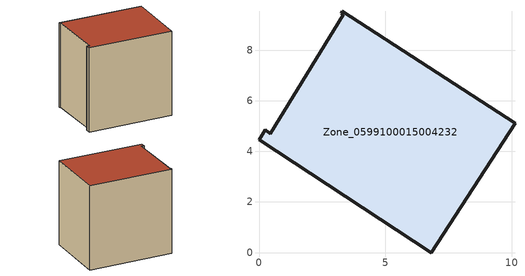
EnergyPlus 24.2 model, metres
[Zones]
Zone_0599100015004232
 floor ground (C_G): 6.81,0 0,4.47 0.25,4.86 0.46,4.71 3.33,9.42 3.25,9.47 3.3,9.54 10.14,5.12 z0.8
 wall outside (C_F): 3.33,9.42 0.46,4.71 0.25,4.86 0,4.47 6.81,0 10.14,5.12 3.3,9.54 3.25,9.47 3.33,9.42 z0.8:8.97
 roof outside (C_R): 0,4.47 6.81,0 10.14,5.12 3.3,9.54 3.25,9.47 3.33,9.42 0.46,4.71 0.25,4.86 z8.97
[BUILDING]
Pand.0599100015004232: North Axis=0; Terrain=City; Loads Convergence Tolerance Value=0.04; Temperature Convergence Tolerance Value=0.4; Solar Distribution=FullExterior; Maximum Number of Warmup Days=25; Minimum Number of Warmup Days=1
[Site:Location]
Rotterdam.The.Hague.AP_ZH_NLD Design_Conditions: Latitude=51.96; Longitude=4.45; Time Zone=1; Elevation=-4.5
[SITE:GROUNDTEMPERATURE:BUILDINGSURFACE]
18, 18, 18, 18, 18, 18, 18, 18, 18, 18, 18, 18
[MATERIAL] Thermal Absorptance=0.9; Solar Absorptance=0.7; Visible Absorptance=0.7
Name | Roughness | Thickness | Conductivity | Density | Specific Heat
G.TI.1965-1974 | MediumSmooth | 0.15 | 0.882353 | 540 | 1210
F.TI.1965-1974 | Rough | 0.3 | 0.697674 | 1920 | 840
R.TI.1965-1974 | MediumRough | 0.2 | 0.232558 | 1500 | 1000
[CONSTRUCTION]
C_G: G.TI.1965-1974
C_F: F.TI.1965-1974
C_R: R.TI.1965-1974
[ZONE]
Zone_0599100015004232: Type=1; Multiplier=1; Ceiling Height=Autocalculate; Volume=Autocalculate; Floor Area=autocalculate; Part of Total Floor Area=Yes
[ZONEINFILTRATION:DESIGNFLOWRATE]
Infil_Zone_0599100015004232: Zone or ZoneList or Space or SpaceList=Zone_0599100015004232; Schedule=AlwaysOn; Design Flow Rate Calculation Method=Flow/Area; Flow Rate per Floor Area=0.003; Constant Term Coefficient=1; Temperature Term Coefficient=0; Velocity Term Coefficient=0; Velocity Squared Term Coefficient=0
[HVACTEMPLATE:ZONE:IDEALLOADSAIRSYSTEM]
Zone_0599100015004232: Maximum Heating Supply Air Temperature=50; Minimum Cooling Supply Air Temperature=13; Maximum Heating Supply Air Humidity Ratio=0.0156; Minimum Cooling Supply Air Humidity Ratio=0.0077; Heating Limit=NoLimit; Cooling Limit=NoLimit; Dehumidification Control Type=ConstantSensibleHeatRatio; Cooling Sensible Heat Ratio=0.7; Dehumidification Setpoint=60; Humidification Control Type=None; Humidification Setpoint=30; Outdoor Air Method=None; Outdoor Air Flow Rate per Person=0.00944; Outdoor Air Flow Rate per Zone Floor Area=0; Outdoor Air Flow Rate per Zone=0; Demand Controlled Ventilation Type=None; Outdoor Air Economizer Type=NoEconomizer; Heat Recovery Type=None; Sensible Heat Recovery Effectiveness=0.7; Latent Heat Recovery Effectiveness=0.65
[ZONECONTROL:THERMOSTAT]
ThermostatControl_Zone_0599100015004232: Zone or ZoneList=Zone_0599100015004232; Control Type Schedule=DualSetpointControlType; Control 1=Thermostat_Zone_0599100015004232; Temperature Difference Between Cutout And Setpoint=0
[THERMOSTATSETPOINT:DUALSETPOINT]
Thermostat_Zone_0599100015004232: Heating Setpoint Temperature Schedule=HeatingSetpoint_Zone_0599100015004232; Cooling Setpoint Temperature Schedule=CoolingSetpoint_Zone_0599100015004232
[SCHEDULE:COMPACT]
HeatingSetpoint_Zone_0599100015004232: Through: 12/31, For: AllDays, Until: 24:00, 21
CoolingSetpoint_Zone_0599100015004232: Through: 12/31, For: AllDays, Until: 24:00, 24
DualSetpointControlType: Through: 12/31, For: AllDays, Until: 24:00, 4
AlwaysOn: Through: 12/31, For: AllDays, Until: 24:00, 1
